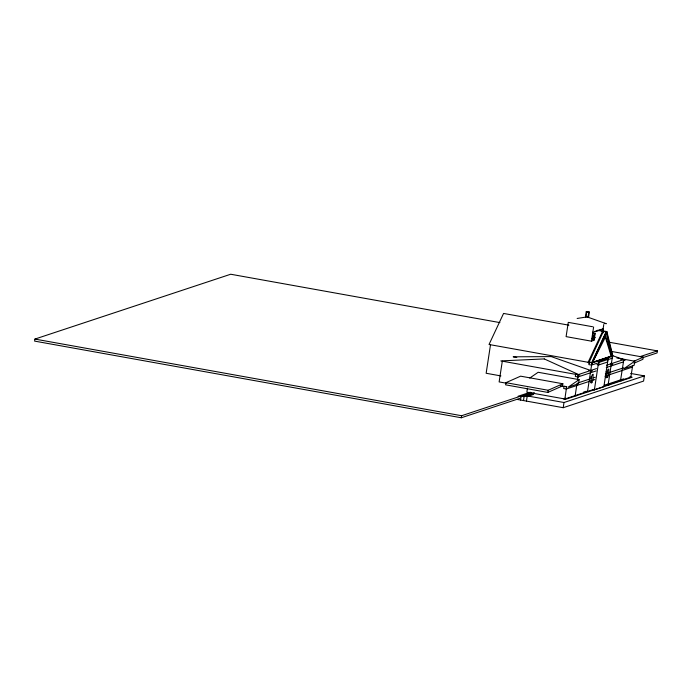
<?xml version="1.0" encoding="UTF-8"?>
<svg xmlns="http://www.w3.org/2000/svg" width="692" height="692" viewBox="0 0 692 692"><rect width="100%" height="100%" fill="white"/><g stroke="black" fill="none" stroke-linecap="round" stroke-linejoin="round"><path stroke-width="1.04" d="M499.918 322.602L230.704 274.24L34.911 339.08L34.6 341.104L461.296 417.76L519.727 398.41M461.296 417.76L461.607 415.728L519.017 396.715M490.507 344.763L486.147 373.265L500.93 375.92M502.306 361.181L499.131 381.915L506.518 383.238M505.921 382.676L505.592 384.838L547.839 392.425L562.527 385.92L562.856 383.757L520.609 376.171L505.921 382.676L548.168 390.262L562.856 383.757M520.531 400.028L521.128 396.144L531.3 392.779M523.489 400.564L524.181 396.032L534.354 392.658M527.46 388.125L526.846 392.156L564.871 398.99L594.411 389.207M526.448 401.092L527.235 395.911L534.362 393.549M547.839 392.425L548.168 390.262M563.202 407.7L563.997 402.51L644.373 375.894L643.577 381.084L563.202 407.7L517.573 399.5M564.871 398.99L566.653 386.672L564.041 386.197L563.677 388.532L566.298 388.999L594.8 379.562M585.458 316.772L586.219 311.798L589.368 312.049L588.607 317.022L585.458 316.772L586.072 316.564M586.228 315.569L586.531 313.588M578.287 374.614L575.666 374.147L575.303 376.483L577.924 376.95L578.287 374.614L596.504 368.585M575.173 395.573L577.024 383.48M577.552 380.029L578.348 374.839M587.992 317.221L588.754 312.256L589.368 312.049M579.135 379.64L578.503 383.749L568.201 387.157L579.135 379.64L538.151 372.279L529.743 378.066M592.568 326.736L568.279 322.368L566.099 336.623L591.444 341.173L593.632 326.927M591.573 338.457L592.421 338.613L593.381 332.35L603.372 329.037L602.896 332.169M593.476 338.137L593.874 335.559L595.198 333.388L594.246 339.608L592.957 339.694L592.802 338.016L593.476 338.137L593.632 339.815M591.842 362.746L589.221 362.279L588.866 364.606L591.478 365.082L591.842 362.746L612.654 355.852L612.299 358.188L607.342 359.831M587.543 391.482L591.902 362.971L606.434 331.918L597.369 330.292M591.383 377.209L591.063 382.935L591.894 382.667L592.854 380.02L593.174 374.286L592.343 374.562L591.383 377.209L590.371 377.028M602.689 331.658L603.779 324.531M594.376 389.864L598.736 361.362L608.216 358.222L603.856 386.724L594.376 389.864L592.473 389.527M598.796 364.935L599.194 362.34L607.844 359.477L607.455 362.063L598.796 364.935L596.962 364.606M606.728 377.754L607.048 372.019L608.009 369.372L608.839 369.095L608.51 374.83L607.55 377.477L605.708 377.572M608.147 384.657L612.515 356.146L606.434 331.918M620.516 380.557L623.829 359.537L621.208 359.062M632.696 365.54L630.819 377.149L604.22 385.954M634.78 361.215L634.149 365.315L623.847 368.732L634.78 361.215L616.918 358.006M611.546 351.45L643.24 357.141L642.903 359.304L634.088 363.205M609.514 342.289L657.4 350.896L657.089 352.92L642.738 357.678M606.893 331.572L606.443 333.094L612.316 357.107L612.766 355.584L606.893 331.572L604.272 331.105M589.186 363.43L589.186 362.054L603.424 331.382L603.433 332.757M591.807 362.522L606.045 331.849L606.054 333.224L591.807 363.897L591.807 362.522L589.186 362.054M588.096 362.288L602.637 331.234M592.923 360.74L594.333 357.928M633.439 361.475L643.24 357.141M594.532 331.537L601.53 329.219M601.391 331.338L602.005 331.131M592.421 338.613L595.423 337.618M592.957 339.694L594.246 339.608M591.444 341.173L594.255 340.248M591.902 362.971L612.515 356.146M591.478 365.082L597.43 363.11M606.624 365.229L623.829 359.537M530.28 392.217L518.066 396.265L521.024 396.793M577.924 376.95L596.149 370.921M606.27 367.564L623.475 361.864M639.97 356.665L657.4 350.896M527.131 394.769L530.184 393.757M533.247 394.535L527.14 396.559L524.181 396.032M577.855 382.961L591.08 378.576M593.122 377.901L595.155 377.235M605.336 373.862L623.656 367.798M604.972 376.197L632.453 367.089M565.39 398.168L563.349 398.843L565.667 399.258L632.133 377.252L629.807 376.837M583.417 392.2L586.271 391.248M604.246 385.297L623.674 378.87M577.145 318.467L586.046 317.048M586.219 311.798L588.754 312.256M586.92 316.72L588.607 317.022M604.211 323.328L606.296 323.7L587.032 316.893M602.533 328.89L603.372 329.037M568.911 325.179L503.568 313.441L489.028 344.495L588.736 362.4M592.534 332.195L593.381 332.35M593.909 333.466L594.584 333.587M593.2 335.438L593.874 335.559M620.949 359.338L625.17 360.091L612.186 355.524M606.313 357.876L608.216 358.222M596.833 361.016L598.736 361.362M610.69 363.81L612.801 364.191L610.88 363.317M630.715 373.446L644.373 375.894M606.036 371.838L607.048 372.019M516.777 357.47L513.187 356.821L551.264 356.596L592.188 371.016L589.03 370.445M605.5 375.306L606.512 375.497M619.245 380.332L621.572 380.747M606.884 384.423L609.202 384.847M590.873 382.486L591.894 382.667M560.382 385.755L566.722 386.897M587.05 391.395L588.598 391.672M574.68 395.487L576.228 395.763M527.235 395.911L563.997 402.51M521.128 396.144L524.086 396.68M34.911 339.08L461.607 415.728M605.111 336.338L611.157 356.276M605.742 336.45L592.707 362.219L611.866 355.87L605.742 336.45M544.258 358.923L500.826 360.913L579.827 375.107L544.258 358.923"/></g></svg>
